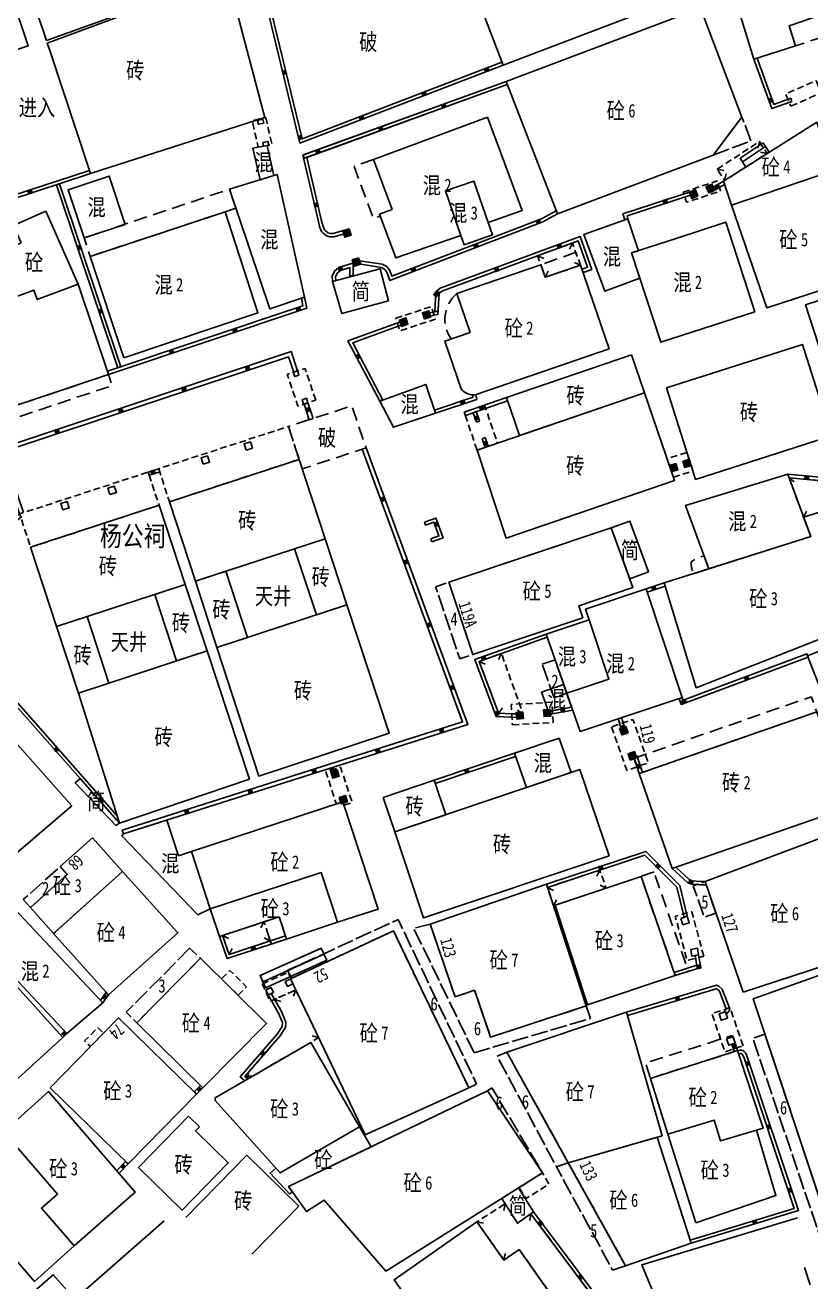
# Model space of a CAD drawing. Extents: x 395778 to 396698, y 996972 to 998012.
# Drawn here: x 396267.1 to 396325.8, y 997488.7 to 997582.7 of the extents above; entities that cross this region are included whole.
import ezdxf
from ezdxf.enums import TextEntityAlignment as Align

# ---------------------------------------------------------------- set-up
doc = ezdxf.new("R2010")
doc.units = 0
doc.header["$LTSCALE"] = 0.5
for name, pattern in [('X32', [1.5, 1, -0.5]), ('X39', [3, 2.5, -0.5]), ('X5', [3, 2, -1])]:
    doc.linetypes.add(name, pattern=pattern)
doc.layers.get('0').update_dxf_attribs({"linetype": 'CONTINUOUS'})
doc.layers.add('ASSIST', color=7, linetype='CONTINUOUS', plot=False)
doc.layers.add('JMD', color=6, linetype='CONTINUOUS')
doc.layers.add('门牌号', color=2, linetype='CONTINUOUS')
doc.styles.add('宋体', font='')
doc.styles.add('正等线体', font='simhei.ttf')
doc.styles.add('细等线体', font='', dxfattribs={"width": 0.8})
doc.styles.get('宋体').set_extended_font_data('SimSun')
doc.styles.get('细等线体').set_extended_font_data('SimSun')
doc.linetypes.add('444', pattern='A,4.5,[145,AAA.SHX,S=1,R=0,X=0,Y=1],4.5,-0.5,[146,AAA.SHX,S=1,R=0,X=0,Y=0],-0.5', length=10)

# ---------------------------------------------------------------- blocks, each defined once
blk = doc.blocks.new('*U0')
at = {"linetype": 'Continuous'}
for points in [[(0, 0), (0.5, 0.5), (-0.5, 0.5)], [(0, 0), (-0.5, 0.5), (-0.5, -0.5)], [(0, 0), (-0.5, -0.5), (0.5, -0.5)], [(0, 0), (0.5, -0.5), (0.5, 0.5)]]:
    blk.add_solid(points, dxfattribs=at)
blk = doc.blocks.new('gc002')
blk.add_lwpolyline([(-0.5, -0.5), (0.5, -0.5), (0.5, 0.5), (-0.5, 0.5), (-0.5, -0.5)])
at = {"linetype": 'Continuous'}
blk.add_blockref('*U0', (0, 0), dxfattribs=at)
blk = doc.blocks.new('gc291')
blk.add_lwpolyline([(-0.5, -0.5), (0.5, -0.5), (0.5, 0.5), (-0.5, 0.5), (-0.5, -0.5)])

msp = doc.modelspace()

# ---------------------------------------------------------------- linework, layer by layer
at = {"layer": 'ASSIST', "linetype": 'Continuous', "flags": 128}
for points in [[(396322.286, 997573.857), (396322.736, 997573.147), (396320.979, 997572.034), (396320.559, 997572.696)], [(396289.261, 997513.653), (396289.673, 997512.734), (396285.094, 997510.679), (396284.682, 997511.598)]]:
    msp.add_lwpolyline(points, close=True, dxfattribs=at)
at = {"layer": 'ASSIST', "linetype": 'Continuous', "elevation": 12.188, "flags": 128}
msp.add_lwpolyline([(396325.792, 997488.48), (396325.372, 997489.758)], dxfattribs=at)
at = {"layer": 'JMD', "linetype": 'Continuous'}
for p, q in [((396302.847, 997579.651), (396302.758, 997579.884)), ((396303.068, 997578.439), (396303.153, 997578.204)), ((396324.428, 997576.945), (396324.344, 997577.18)), ((396322.001, 997573.947), (396321.895, 997573.458)), ((396287.898, 997572.943), (396287.983, 997572.708)), ((396322.468, 997573.569), (396320.729, 997572.428)), ((396322.736, 997573.147), (396320.979, 997572.034)), ((396322.573, 997573.044), (396322.085, 997573.153)), ((396318.858, 997571.887), (396319.347, 997571.781)), ((396319.399, 997571.033), (396319.509, 997571.521)), ((396269.464, 997570.714), (396269.701, 997570.794)), ((396317.074, 997570.002), (396316.996, 997570.24)), ((396318.32, 997570.41), (396318.443, 997570.192)), ((396306.926, 997568.553), (396306.806, 997568.773)), ((396312.18, 997568.178), (396311.943, 997568.1)), ((396291.069, 997567.083), (396290.996, 997567.323)), ((396308.025, 997566.36), (396307.816, 997565.906)), ((396305.431, 997565.403), (396305.886, 997565.194)), ((396291.933, 997564.819), (396291.972, 997565.066)), ((396308.642, 997564.7), (396308.19, 997564.914)), ((396308.824, 997564.168), (396308.743, 997564.405)), ((396291.646, 997563.903), (396291.396, 997563.904)), ((396306.001, 997563.796), (396306.221, 997564.245)), ((396296.955, 997561.063), (396297.004, 997560.818)), ((396297.74, 997561.219), (396297.98, 997561.29)), ((396295.185, 997560.475), (396295.271, 997560.24)), ((396274.046, 997557.029), (396274.283, 997557.108)), ((396273.358, 997556.535), (396273.279, 997556.772)), ((396287.488, 997556.803), (396287.203, 997556.708)), ((396300.818, 997555.04), (396300.573, 997554.993)), ((396288.261, 997554.415), (396287.976, 997554.322)), ((396293.623, 997554.537), (396293.844, 997554.654)), ((396303.103, 997554.801), (396303.184, 997554.565)), ((396288.642, 997553.244), (396288.357, 997553.151)), ((396297.791, 997553.636), (396297.712, 997553.873)), ((396299.946, 997553.714), (396300.027, 997553.478)), ((396300.606, 997553.677), (396300.842, 997553.758)), ((396300.853, 997552.96), (396301.089, 997553.041)), ((396301.278, 997551.728), (396301.515, 997551.809)), ((396292.601, 997551.047), (396292.319, 997550.943)), ((396301.499, 997551.08), (396301.736, 997551.161)), ((396277.11, 997549.49), (396277.187, 997549.252)), ((396276.319, 997549.233), (396276.396, 997548.995)), ((396324.217, 997548.815), (396324.614, 997548.511)), ((396325.303, 997545.864), (396325.523, 997546.313)), ((396296.971, 997545.49), (396297.056, 997545.255)), ((396297.53, 997544.011), (396297.445, 997544.246)), ((396314.88, 997540.946), (396314.959, 997540.709)), ((396313.53, 997540.497), (396313.609, 997540.259)), ((396302.728, 997535.672), (396302.513, 997535.221)), ((396301.062, 997535.081), (396301.515, 997534.87)), ((396302.498, 997531.211), (396302.793, 997531.616)), ((396316.23, 997532.386), (396315.995, 997532.299)), ((396304.329, 997531.158), (396303.92, 997531.445)), ((396303.982, 997530.896), (396303.993, 997531.146)), ((396306.277, 997531.107), (396306.232, 997531.353)), ((396311.453, 997530.796), (396311.691, 997530.873)), ((396311.83, 997529.622), (396312.068, 997529.699)), ((396303.696, 997528.212), (396303.776, 997527.975)), ((396312.616, 997527.963), (396312.854, 997528.039)), ((396290.126, 997527.161), (396289.888, 997527.086)), ((396290.286, 997526.658), (396290.048, 997526.582)), ((396274.478, 997522.183), (396274.387, 997522.469)), ((396310.069, 997519.474), (396309.85, 997519.024)), ((396306.094, 997518.423), (396306.172, 997518.185)), ((396310.55, 997518.133), (396310.1, 997518.351)), ((396306.172, 997518.185), (396306.619, 997517.96)), ((396306.62, 997516.814), (396306.848, 997517.259)), ((396284.977, 997515.606), (396284.752, 997515.16)), ((396281.883, 997514.591), (396282.331, 997514.368)), ((396289.264, 997513.646), (396284.685, 997511.591)), ((396285.443, 997514.185), (396284.997, 997514.411)), ((396282.369, 997513.174), (396282.591, 997513.622)), ((396289.468, 997513.19), (396284.89, 997511.135)), ((396289.673, 997512.734), (396285.094, 997510.679)), ((396315.708, 997511.599), (396315.633, 997511.837)), ((396273.348, 997510.155), (396273.144, 997510.299)), ((396287.349, 997510.518), (396287.177, 997510.049)), ((396285.771, 997509.812), (396286.246, 997509.656)), ((396312.072, 997508.859), (396312.144, 997508.619)), ((396270.245, 997507.257), (396270.069, 997507.435)), ((396289.054, 997506.961), (396288.574, 997507.1)), ((396320.185, 997506.539), (396319.947, 997506.463)), ((396320.363, 997505.981), (396320.125, 997505.905)), ((396283.766, 997503.869), (396283.813, 997504.367)), ((396283.557, 997504.049), (396284.056, 997504.086)), ((396279.926, 997502.736), (396279.753, 997502.916)), ((396274.814, 997497.507), (396274.636, 997497.681)), ((396303.004, 997494.528), (396302.894, 997494.041)), ((396305.13, 997493.928), (396304.93, 997493.779)), ((396300.895, 997493.189), (396301.385, 997493.092)), ((396304.93, 997493.779), (396304.848, 997493.285)), ((396316.913, 997491.584), (396316.84, 997491.823)), ((396302.911, 997490.317), (396302.998, 997490.809))]:
    msp.add_line(p, q, dxfattribs=at)
at = {"layer": 'JMD', "linetype": 'Continuous', "flags": 128}
for points, elevation in [([(396298.539, 997590.921), (396313.001, 997596.36), (396317.28, 997585.17), (396302.847, 997579.651)], 6.021), ([(396258.164, 997586.915), (396260.823, 997578.922), (396267.36, 997581.097), (396263.997, 997591.206), (396259.442, 997589.691), (396260.146, 997587.575)], -985.739), ([(396331.09, 997591.181), (396323.955, 997588.916), (396324.615, 997586.806), (396322.776, 997586.199), (396323.144, 997585.024), (396320.381, 997583.982), (396321.593, 997580.096), (396324.71, 997581.097), (396324.232, 997582.609), (396329.451, 997584.386), (396329.971, 997582.858), (396333.345, 997584.007)], -85.747), ([(396306.926, 997568.553), (396318.553, 997572.941), (396320.696, 997575.781), (396317.612, 997583.92), (396303.068, 997578.439)], -90.599), ([(396326.291, 997575.4), (396319.321, 997570.983), (396319.927, 997569.203), (396327.458, 997571.766)], -981.945), ([(396327.458, 997571.766), (396319.927, 997569.203), (396322.547, 997561.504), (396329.976, 997563.927)], -9976.474), ([(396267.762, 997562.843), (396268.025, 997562.134), (396271.089, 997563.274), (396268.678, 997568.736), (396266.253, 997567.666), (396266.821, 997566.377), (396264.392, 997565.306), (396264.433, 997565.214), (396265.801, 997562.113)], -990.09), ([(396312.18, 997568.178), (396312.96, 997565.787), (396312.451, 997565.621), (396313.069, 997563.721), (396310.439, 997562.75), (396308.876, 997566.986), (396312.18, 997568.178)], 7.259), ([(396321.661, 997561.217), (396319.492, 997567.92), (396315.854, 997566.731), (396312.451, 997565.621), (396314.625, 997558.94)], -986.726), ([(396328.308, 997552.906), (396325.454, 997561.751), (396335.907, 997565.124), (396337.278, 997560.888), (396334.423, 997559.967), (396335.91, 997555.359)], -977.269), ([(396312.453, 997557.992), (396313.423, 997555.149), (396304.081, 997551.961), (396303.103, 997554.801)], -988.875), ([(396287.488, 997556.803), (396287.589, 997556.484), (396287.27, 997556.383), (396287.169, 997556.702)], 6.829), ([(396313.423, 997555.149), (396300.903, 997550.877), (396303.065, 997544.305), (396315.657, 997548.602)], -988.875), ([(396288.153, 997554.75), (396288.261, 997554.415), (396287.926, 997554.307), (396287.818, 997554.642)], 6.858), ([(396305.73, 997532.786), (396307.37, 997533.359), (396307.961, 997531.668), (396306.234, 997531.342)], 8.81), ([(396280.026, 997516.138), (396280.959, 997516.573), (396279.55, 997520.868), (396278.591, 997520.554), (396277.718, 997523.214), (396274.478, 997522.183), (396274.344, 997522.044)], -987.369), ([(396269.242, 997514.749), (396267.519, 997516.677), (396270.277, 997519.142), (396269.744, 997519.739), (396272.147, 997521.886), (396274.403, 997519.362), (396269.382, 997514.874)], 9.409), ([(396274.403, 997519.362), (396269.242, 997514.749), (396273.348, 997510.155), (396278.544, 997514.799)], 9.409), ([(396286.118, 997515.98), (396286.661, 997514.322), (396290.477, 997515.574), (396289.256, 997519.295), (396280.959, 997516.573), (396281.645, 997514.513)], -981.246), ([(396280.402, 997503.194), (396285.173, 997508.018), (396280.24, 997512.891), (396275.472, 997508.064)], 9.898), ([(396285.118, 997510.53), (396285.51, 997510.707), (396285.679, 997510.331), (396285.287, 997510.154)], -990.742), ([(396268.985, 997503.206), (396274.097, 997508.435), (396279.926, 997502.736), (396274.814, 997497.507)], 10.506), ([(396281.322, 997502.26), (396286.175, 997496.838), (396292.126, 997500.288), (396288.47, 997506.595), (396281.337, 997502.461), (396281.322, 997502.26)], 10.291), ([(396315.159, 997499.743), (396318.635, 997500.786), (396319.103, 997499.226), (396321.778, 997500.029), (396322.29, 997500.182), (396320.363, 997505.981), (396313.853, 997503.909)], -83.694), ([(396270.781, 997491.379), (396275.358, 997495.412), (396268.88, 997502.916), (396265.53, 997499.91), (396269.549, 997495.254), (396268.338, 997494.209)], -979.674), ([(396286.82, 997495.831), (396288.149, 997493.945), (396289.47, 997494.811), (396294.084, 997489.484), (396305.8, 997496.836), (396301.686, 997502.979)], -972.725), ([(396279.338, 997501.079), (396280.144, 997500.294), (396279.852, 997499.995), (396282.308, 997497.601), (396278.849, 997494.053), (396275.588, 997497.232), (396279.338, 997501.079)], 10.458), ([(396317.241, 997493.105), (396323.242, 997495.151), (396321.778, 997500.029), (396319.103, 997499.226), (396318.635, 997500.786), (396315.159, 997499.743)], -83.694), ([(396270.781, 997491.379), (396267.817, 997488.729), (396261.376, 997496.181), (396265.53, 997499.91), (396269.549, 997495.254), (396268.338, 997494.209)], -979.674), ([(396286.175, 997496.838), (396292.126, 997500.288), (396292.99, 997498.797), (396286.82, 997495.831), (396287.101, 997495.432), (396286.871, 997495.27), (396285.432, 997496.814), (396285.856, 997497.194)], -976.192), ([(396307.721, 997497.597), (396307.721, 997497.597), (396312.001, 997489.895), (396316.913, 997491.584), (396314.374, 997499.512)], 12.255), ([(396302.755, 997494.925), (396303.912, 997493.082), (396305.13, 997493.928), (396304.01, 997495.713)], -984.849), ([(396304.057, 997491.121), (396308.488, 997484.808), (396302.325, 997480.592), (396297.788, 997487.183), (396296.542, 997486.239), (396294.711, 997488.849), (396300.895, 997493.189), (396302.911, 997490.317)], -81.158)]:
    msp.add_lwpolyline(points, close=True, dxfattribs=dict(at, elevation=elevation))
for points in [[(396268.709, 997581.495), (396266.61, 997587.804), (396276.32, 997591.322), (396278.584, 997585.073)], [(396268.958, 997580.748), (396272.019, 997571.548), (396285.034, 997575.741), (396282.259, 997586.316), (396268.773, 997581.302)], [(396301.68, 997575.779), (396293.162, 997572.617), (396294.552, 997568.871), (396293.615, 997568.523), (396294.831, 997565.247), (396299.686, 997566.928), (396298.536, 997570.25), (396300.659, 997570.985), (396301.728, 997567.898), (396304.278, 997568.781)], [(396284.5, 997575.53), (396284.57, 997575.24), (396284.96, 997575.32), (396284.89, 997575.61)], [(396284.88, 997573.88), (396284.948, 997573.598), (396285.221, 997573.648), (396285.34, 997573.67), (396285.27, 997573.96)], [(396284.14, 997573.45), (396285.221, 997573.648), (396285.724, 997571.416), (396284.686, 997571.096)], [(396274.595, 997567.755), (396273.4, 997571.363), (396270.336, 997570.347), (396271.531, 997566.74)], [(396282.397, 997570.39), (396285.405, 997561.437), (396288.007, 997562.315), (396285.961, 997571.489)], [(396301.728, 997567.898), (396300.659, 997570.985), (396298.536, 997570.25), (396299.686, 997566.928), (396299.927, 997566.232), (396302.05, 997566.967)], [(396274.505, 997557.765), (396284.526, 997561.142), (396282.079, 997568.697), (396271.99, 997565.354)], [(396290.089, 997563.489), (396290.79, 997561.101), (396294.287, 997562.03), (396293.648, 997564.435)], [(396268.025, 997562.134), (396267.762, 997562.843), (396265.801, 997562.113), (396266.065, 997561.405), (396259.313, 997558.894), (396261.65, 997552.61), (396273.358, 997556.535), (396271.089, 997563.274)], [(396315.051, 997555.532), (396317.239, 997548.685), (396327.402, 997551.933), (396325.214, 997558.78)], [(396297.791, 997553.636), (396297.075, 997555.785), (396293.623, 997554.537), (396294.649, 997552.589)], [(396279.847, 997541.082), (396289.545, 997544.254), (396287.604, 997550.185), (396277.907, 997547.012)], [(396325.837, 997544.413), (396324.122, 997549.075), (396316.487, 997546.737), (396318.225, 997542.004)], [(396279.088, 997540.833), (396269.469, 997537.687), (396267.529, 997543.617), (396277.147, 997546.764)], [(396323.086, 997543.543), (396314.88, 997540.946), (396317.281, 997533.108), (396330.486, 997538.317), (396327.379, 997546.524), (396325.303, 997545.864), (396325.837, 997544.413)], [(396298.786, 997540.995), (396300.59, 997535.598), (396308.801, 997538.342), (396308.5, 997539.244), (396312.554, 997540.599), (396310.927, 997545.062)], [(396310.927, 997545.062), (396312.311, 997541.265), (396313.71, 997541.775), (396312.326, 997545.572)], [(396288.893, 997538.564), (396291.172, 997539.316), (396289.545, 997544.254), (396287.263, 997543.508)], [(396279.847, 997541.082), (396281.464, 997536.115), (396283.743, 997536.867), (396282.128, 997541.828)], [(396280.723, 997535.871), (396279.088, 997540.833), (396276.807, 997540.087), (396278.444, 997535.12)], [(396310.753, 997533.744), (396309.274, 997538.189), (396309.007, 997538.991), (396313.53, 997540.497), (396316.23, 997532.386), (396308.597, 997529.846), (396307.602, 997532.695)], [(396281.464, 997536.115), (396284.591, 997526.511), (396294.334, 997529.723), (396291.172, 997539.316)], [(396269.469, 997537.687), (396271.101, 997532.699), (396273.38, 997533.451), (396271.75, 997538.433)], [(396309.274, 997538.189), (396310.753, 997533.744), (396307.602, 997532.695), (396306.057, 997537.119)], [(396332.863, 997538.397), (396325.609, 997535.493), (396328.891, 997527.074), (396336.146, 997529.978)], [(396271.101, 997532.699), (396274.169, 997522.984), (396283.885, 997526.279), (396280.723, 997535.871)], [(396258.965, 997527.07), (396264.181, 997531.505), (396270.612, 997524.285), (396265.275, 997519.72)], [(396313.019, 997526.698), (396315.485, 997519.6), (396328.755, 997524.211), (396326.289, 997531.309)], [(396307.043, 997529.336), (396303.696, 997528.212), (396304.599, 997525.657), (396307.943, 997526.787)], [(396294.757, 997522.332), (396296.891, 997515.902), (396310.767, 997520.551), (396308.592, 997527.006)], [(396274.169, 997522.984), (396273.896, 997522.823), (396270.86, 997525.991), (396271.227, 997526.316)], [(396293.886, 997524.909), (396294.757, 997522.332), (396298.573, 997523.621), (396297.702, 997526.199)], [(396279.55, 997520.868), (396280.959, 997516.573), (396289.256, 997519.295), (396290.477, 997515.574), (396293.503, 997516.566), (396290.873, 997524.583)], [(396320.79, 997510.36), (396330.635, 997513.576), (396327.688, 997522.296), (396317.938, 997518.614)], [(396300.712, 997510.504), (396299.261, 997510.008), (396297.4, 997515.445), (396306.094, 997518.423), (396309.068, 997509.33), (396301.914, 997506.99)], [(396306.729, 997516.849), (396313.158, 997519.01), (396315.708, 997511.599), (396309.165, 997509.401)], [(396272.923, 997509.551), (396266.255, 997516.651), (396263.687, 997514.239), (396270.245, 997507.257)], [(396292.541, 997499.69), (396300.293, 997503.202), (396294.647, 997514.941), (396286.954, 997511.342)], [(396263.732, 997513.811), (396260.495, 997510.87), (396260.239, 997511.152), (396257.498, 997508.653), (396264.039, 997501.594), (396269.952, 997506.968)], [(396330.793, 997513.133), (396330.793, 997513.133), (396331.18, 997513.259), (396336.731, 997496.171), (396327.156, 997492.931), (396321.539, 997509.847), (396330.793, 997513.133)], [(396286.566, 997511.156), (396286.954, 997511.342), (396287.132, 997510.97), (396286.744, 997510.784)], [(396307.721, 997497.597), (396314.736, 997499.616), (396312.072, 997508.859), (396303.128, 997505.865)]]:
    msp.add_lwpolyline(points, close=True, dxfattribs=at)
at = {"layer": 'JMD', "color": 7, "linetype": 'Continuous', "flags": 128}
for points in [[(396297.19, 997590.389), (396284.806, 997585.619), (396287.65, 997573.816)], [(396259.085, 997581.005), (396265.954, 997569.568), (396272.019, 997571.548)], [(396321.593, 997580.096), (396322.934, 997576.41), (396324.428, 997576.945)], [(396303.068, 997578.439), (396287.884, 997572.924), (396289.017, 997568.07), (396289.128, 997567.587), (396289.282, 997567.219), (396289.392, 997567.088), (396289.645, 997566.907), (396289.899, 997566.824), (396290.19, 997566.818), (396290.643, 997566.955), (396291.069, 997567.083)], [(396303.068, 997578.439), (396287.898, 997572.943)], [(396269.464, 997570.714), (396274.046, 997557.029)], [(396291.933, 997564.819), (396293.745, 997564.536), (396293.992, 997564.415), (396294.164, 997564.188), (396294.376, 997563.557), (396305.812, 997567.946), (396306.926, 997568.553)], [(396308.824, 997564.168), (396309.476, 997564.391), (396308.612, 997566.845), (396298.142, 997562.976), (396297.812, 997562.702), (396297.74, 997561.219), (396296.955, 997561.063)], [(396291.646, 997563.903), (396291.651, 997564.857), (396291.379, 997564.78), (396290.561, 997564.538), (396290.236, 997564.257), (396290.078, 997563.891), (396290.089, 997563.489)], [(396273.358, 997556.535), (396288.176, 997561.494), (396288.007, 997562.315)], [(396295.185, 997560.475), (396291.254, 997559.036), (396293.623, 997554.537)], [(396297.791, 997553.636), (396300.89, 997554.669), (396300.818, 997555.04)], [(396274.478, 997522.183), (396300.215, 997530.371), (396292.601, 997551.047)], [(396277.11, 997549.49), (396276.319, 997549.233)], [(396327.113, 997547.837), (396326.533, 997548.854), (396324.122, 997549.075)], [(396266.715, 997546.106), (396259.253, 997539.879), (396271.227, 997526.316), (396274.169, 997522.984)], [(396314.88, 997540.946), (396313.53, 997540.497)], [(396325.609, 997535.493), (396325.551, 997535.637), (396316.305, 997532.185), (396316.23, 997532.386)], [(396311.453, 997530.796), (396311.83, 997529.622)], [(396303.696, 997528.212), (396297.702, 997526.199)], [(396312.616, 997527.963), (396313.019, 997526.698)], [(396315.485, 997519.6), (396316.618, 997518.548), (396316.96, 997518.421), (396317.562, 997518.38), (396318.019, 997518.378)], [(396315.708, 997511.599), (396317.616, 997512.199), (396317.451, 997513.139)], [(396319.529, 997508.684), (396319.747, 997508.96), (396319.789, 997509.111), (396319.221, 997510.585), (396318.98, 997510.791), (396318.79, 997510.879), (396312.072, 997508.859)], [(396269.952, 997506.968), (396270.245, 997507.257)], [(396320.363, 997505.981), (396320.185, 997506.539)], [(396316.913, 997491.584), (396324.916, 997494.021), (396321.07, 997505.592), (396320.96, 997505.817), (396320.861, 997505.925), (396320.776, 997505.999), (396320.672, 997506.023), (396320.566, 997506.027), (396320.363, 997505.981)], [(396311.716, 997485.113), (396305.13, 997493.928)]]:
    msp.add_lwpolyline(points, dxfattribs=at)
at = {"layer": 'JMD', "linetype": 'Continuous', "flags": 128}
for points in [[(396297.28, 997590.156), (396285.1, 997585.464), (396287.826, 997574.151)], [(396259.327, 997581.088), (396266.066, 997569.868), (396271.942, 997571.786)], [(396321.831, 997580.172), (396323.084, 997576.729), (396324.344, 997577.18)], [(396303.157, 997578.205), (396287.983, 997572.708)], [(396303.153, 997578.204), (396288.178, 997572.765), (396289.261, 997568.126), (396289.367, 997567.664), (396289.498, 997567.35), (396289.563, 997567.273), (396289.759, 997567.133), (396289.941, 997567.073), (396290.156, 997567.069), (396290.571, 997567.194), (396290.996, 997567.323)], [(396269.701, 997570.794), (396274.283, 997557.108)], [(396291.972, 997565.066), (396293.821, 997564.778), (396294.155, 997564.613), (396294.388, 997564.307), (396294.53, 997563.884), (396305.707, 997568.173), (396306.806, 997568.773)], [(396308.743, 997564.405), (396309.156, 997564.546), (396308.461, 997566.522), (396298.268, 997562.756), (396298.057, 997562.58), (396297.98, 997561.012), (396297.004, 997560.818)], [(396291.396, 997563.836), (396291.399, 997564.525), (396290.684, 997564.313), (396290.442, 997564.105), (396290.329, 997563.843), (396290.337, 997563.555)], [(396273.279, 997556.772), (396287.886, 997561.661), (396287.768, 997562.234)], [(396295.271, 997560.24), (396291.608, 997558.9), (396293.861, 997554.623)], [(396297.712, 997553.873), (396300.603, 997554.837), (396300.573, 997554.993)], [(396274.387, 997522.469), (396299.825, 997530.562), (396292.319, 997550.943)], [(396277.187, 997549.252), (396276.396, 997548.995)], [(396326.896, 997547.713), (396326.381, 997548.617), (396324.217, 997548.815)], [(396266.875, 997545.914), (396259.611, 997539.852), (396273.983, 997523.572)], [(396314.959, 997540.709), (396313.609, 997540.259)], [(396325.643, 997535.405), (396316.158, 997531.863), (396315.995, 997532.299)], [(396311.69, 997530.875), (396312.068, 997529.699)], [(396303.78, 997527.976), (396297.782, 997525.962)], [(396312.854, 997528.039), (396313.255, 997526.78)], [(396315.752, 997519.693), (396316.752, 997518.765), (396317.013, 997518.668), (396317.571, 997518.63), (396317.974, 997518.628)], [(396315.626, 997511.835), (396317.332, 997512.371), (396317.205, 997513.096)], [(396319.332, 997508.838), (396319.52, 997509.075), (396319.526, 997509.098), (396319.011, 997510.436), (396318.844, 997510.578), (396318.772, 997510.612), (396312.142, 997508.619)], [(396269.784, 997507.153), (396270.074, 997507.439)], [(396320.125, 997505.905), (396319.947, 997506.463)], [(396316.837, 997491.822), (396324.598, 997494.185), (396320.838, 997505.497), (396320.751, 997505.675), (396320.686, 997505.746), (396320.66, 997505.769), (396320.639, 997505.774), (396320.589, 997505.776), (396320.442, 997505.742)], [(396311.516, 997484.964), (396304.93, 997493.779)]]:
    msp.add_lwpolyline(points, dxfattribs=at)
at = {"layer": 'JMD', "linetype": 'X5', "flags": 128}
for points, elevation in [([(396324.232, 997582.609), (396329.451, 997584.386), (396329.971, 997582.858), (396324.71, 997581.097)], -85.747), ([(396286.118, 997515.98), (396286.661, 997514.322), (396285.521, 997513.948), (396284.977, 997515.606)], -981.246), ([(396313.853, 997503.909), (396320.363, 997505.981), (396319.999, 997507.124), (396313.489, 997505.052)], -83.694)]:
    msp.add_lwpolyline(points, close=True, dxfattribs=dict(at, elevation=elevation))
at = {"layer": 'JMD', "color": 7, "linetype": 'Continuous', "flags": 128}
for points, elevation in [([(396287.65, 997573.816), (396302.847, 997579.651)], 6.047), ([(396319.324, 997570.975), (396318.32, 997570.41)], 7.296), ([(396312.18, 997568.178), (396312.113, 997568.384), (396317.074, 997570.002)], 7.259), ([(396287.488, 997556.803), (396287.008, 997558.243), (396265.086, 997550.944), (396266.715, 997546.106)], 6.829), ([(396288.642, 997553.244), (396288.261, 997554.415)], 6.854), ([(396303.103, 997554.801), (396299.946, 997553.714)], 7.51), ([(396300.606, 997553.677), (396300.853, 997552.96)], 7.559), ([(396301.278, 997551.728), (396301.499, 997551.08)], 7.56), ([(396297.53, 997544.011), (396298.366, 997544.313), (396297.829, 997545.8), (396296.971, 997545.49)], 7.59), ([(396306.057, 997537.119), (396300.739, 997535.232), (396302.322, 997530.969), (396303.982, 997530.896)], 8.758), ([(396306.277, 997531.107), (396308.044, 997531.429)], 8.81), ([(396290.286, 997526.658), (396290.126, 997527.161)], 8.841), ([(396316.607, 997516.024), (396316.052, 997518.338), (396313.506, 997520.874), (396306.094, 997518.423)], 9.783), ([(396281.645, 997514.513), (396282.212, 997512.86), (396286.661, 997514.322)], -981.246), ([(396272.923, 997509.551), (396273.348, 997510.155)], 9.409), ([(396285.287, 997510.154), (396286.064, 997508.794), (396286.364, 997508.078), (396286.346, 997507.785), (396285.951, 997507.21), (396283.205, 997504.023), (396283.537, 997503.736)], -990.742), ([(396279.926, 997502.736), (396280.402, 997503.194)], 10.506), ([(396274.143, 997496.82), (396274.814, 997497.507)], 10.506)]:
    msp.add_lwpolyline(points, dxfattribs=dict(at, elevation=elevation))
at = {"layer": 'JMD', "linetype": 'Continuous', "flags": 128}
for points, elevation in [([(396287.826, 997574.151), (396302.758, 997579.885)], 6.047), ([(396311.943, 997568.1), (396311.798, 997568.544), (396316.996, 997570.24)], 7.259), ([(396319.406, 997570.734), (396318.443, 997570.192)], 7.296), ([(396287.203, 997556.708), (396286.819, 997557.864), (396265.466, 997550.754), (396266.999, 997546.202)], 6.829), ([(396288.357, 997553.151), (396287.976, 997554.322)], 6.854), ([(396303.184, 997554.565), (396300.027, 997553.478)], 7.51), ([(396300.842, 997553.758), (396301.089, 997553.041)], 7.559), ([(396301.515, 997551.809), (396301.736, 997551.161)], 7.56), ([(396297.445, 997544.246), (396298.046, 997544.463), (396297.679, 997545.48), (396297.056, 997545.255)], 7.59), ([(396306.139, 997536.883), (396301.062, 997535.081), (396302.498, 997531.211), (396303.993, 997531.146)], 8.758), ([(396306.232, 997531.353), (396307.961, 997531.668)], 8.81), ([(396290.048, 997526.582), (396289.888, 997527.086)], 8.841), ([(396316.369, 997515.948), (396315.825, 997518.211), (396313.438, 997520.588), (396306.172, 997518.185)], 9.783), ([(396281.883, 997514.591), (396282.369, 997513.174), (396286.583, 997514.56)], -981.246), ([(396272.748, 997509.737), (396273.177, 997510.346)], 9.409), ([(396285.516, 997510.258), (396286.288, 997508.905), (396286.617, 997508.121), (396286.592, 997507.7), (396286.149, 997507.057), (396283.557, 997504.049), (396283.766, 997503.869)], -990.742), ([(396279.748, 997502.911), (396280.224, 997503.37)], 10.506), ([(396273.979, 997497.01), (396274.636, 997497.681)], 10.506), ([(396284.076, 997490.777), (396287.58, 997494.343), (396283.691, 997498.164), (396282.623, 997497.075), (396279.124, 997493.503)], 11.066), ([(396273.76, 997480.457), (396267.445, 997487.664), (396269.227, 997489.225), (396270.836, 997487.389), (396277.521, 997493.246)], -984.239)]:
    msp.add_lwpolyline(points, dxfattribs=dict(at, elevation=elevation))
at = {"layer": 'JMD', "linetype": 'X32', "flags": 128}
for points in [[(396324.363, 997576.595), (396326.637, 997577.602), (396326.239, 997578.5), (396323.965, 997577.493)], [(396285.104, 997575.757), (396285.573, 997573.714), (396285.221, 997573.648), (396284.548, 997573.524), (396284.102, 997575.493), (396285.034, 997575.741)], [(396305.677, 997564.742), (396306.001, 997563.796), (396308.642, 997564.7), (396308.025, 997566.36), (396305.431, 997565.403)], [(396277.11, 997549.49), (396277.907, 997547.012), (396287.604, 997550.185), (396286.803, 997552.646)], [(396315.57, 997548.855), (396317.035, 997549.324), (396316.594, 997550.705), (396315.101, 997550.228)], [(396267.529, 997543.617), (396277.134, 997546.759), (396276.319, 997549.233), (396266.715, 997546.106)], [(396324.217, 997548.815), (396325.303, 997545.864), (396327.379, 997546.524), (396326.73, 997548.004), (396326.381, 997548.617)], [(396303.542, 997530.342), (396306.582, 997530.516), (396306.496, 997532.026), (396303.455, 997531.852)], [(396310.944, 997530.176), (396312.1, 997526.933), (396313.704, 997527.505), (396312.549, 997530.748)], [(396290.956, 997524.33), (396291.566, 997524.53), (396290.7, 997527.169), (396289.604, 997526.81), (396290.387, 997524.423), (396290.873, 997524.583)], [(396306.729, 997516.849), (396310.55, 997518.133), (396310.069, 997519.474), (396306.172, 997518.185), (396306.62, 997516.814)], [(396317.841, 997513.043), (396316.96, 997516.365), (396315.72, 997516.036), (396316.601, 997512.714)], [(396320.778, 997506.347), (396319.804, 997509.199), (396318.458, 997508.739), (396319.432, 997505.887)], [(396304.93, 997493.779), (396303.912, 997493.082), (396303.004, 997494.528), (396300.895, 997493.189), (396302.911, 997490.317), (396304.057, 997491.121), (396308.488, 997484.808), (396309.515, 997483.322), (396306.188, 997481.05), (396306.216, 997480.979), (396307.43, 997478.144), (396312.998, 997480.183), (396312.063, 997482.707), (396311.516, 997484.964)]]:
    msp.add_lwpolyline(points, close=True, dxfattribs=at)
at = {"layer": 'JMD', "linetype": 'X39', "flags": 128}
for points, elevation in [([(396318.553, 997572.941), (396321.37, 997574.001), (396320.696, 997575.781)], -90.599), ([(396267.519, 997516.677), (396266.986, 997517.273), (396269.744, 997519.739), (396270.277, 997519.142)], 9.409), ([(396279.413, 997513.639), (396274.68, 997508.846), (396275.472, 997508.064), (396280.24, 997512.891)], 9.898), ([(396307.721, 997497.597), (396303.128, 997505.865), (396302.414, 997505.557), (396306.841, 997497.288)], 12.255), ([(396301.686, 997502.979), (396302.013, 997503.209), (396305.8, 997496.836)], -972.725), ([(396312.001, 997489.895), (396311.036, 997489.563), (396306.841, 997497.288), (396307.721, 997497.597), (396312.001, 997489.895)], 12.255)]:
    msp.add_lwpolyline(points, close=True, dxfattribs=dict(at, elevation=elevation))
at = {"layer": 'JMD', "linetype": 'X32', "flags": 128}
for points, elevation in [([(396318.858, 997571.887), (396322.001, 997573.947), (396322.573, 997573.044), (396319.399, 997571.033)], -988.609), ([(396316.304, 997570.16), (396318.851, 997571.01), (396319.103, 997570.254), (396316.556, 997569.404)], -989.382), ([(396294.82, 997560.732), (396297.477, 997561.608), (396297.786, 997560.671), (396295.129, 997559.795)], -988.942), ([(396288.847, 997554.608), (396288.05, 997556.988), (396286.717, 997556.542), (396287.514, 997554.162)], -989.451), ([(396300.903, 997550.877), (396299.946, 997553.714), (396301.462, 997554.236), (396302.43, 997551.398)], 7.546), ([(396302.498, 997531.211), (396303.828, 997531.153), (396304.329, 997531.158), (396302.728, 997535.672), (396301.062, 997535.081)], 8.758), ([(396281.883, 997514.591), (396284.977, 997515.606), (396285.443, 997514.185), (396282.369, 997513.174)], -981.246), ([(396283.038, 997510.128), (396283.663, 997510.76), (396282.428, 997511.98), (396281.803, 997511.347)], -986.775), ([(396284.844, 997510.959), (396286.816, 997511.842), (396287.03, 997511.377), (396286.954, 997511.342), (396287.349, 997510.518), (396285.427, 997509.657)], -987.557), ([(396283.557, 997504.049), (396283.766, 997503.869), (396288.47, 997506.595), (396289.054, 997506.961), (396287.349, 997510.518), (396285.771, 997509.812), (396286.288, 997508.905), (396286.617, 997508.121), (396286.592, 997507.7), (396286.149, 997507.057)], -990.742), ([(396272, 997506.29), (396272.978, 997507.291), (396272.549, 997507.71), (396271.571, 997506.709)], 10.506), ([(396304.045, 997495.735), (396304.555, 997494.922), (396306.27, 997496.002), (396305.8, 997496.836)], 11.22)]:
    msp.add_lwpolyline(points, close=True, dxfattribs=dict(at, elevation=elevation))
at = {"layer": 'JMD', "linetype": 'Continuous'}
for points in [[(396322.286, 997573.857), (396322.736, 997573.147)], [(396320.979, 997572.034), (396320.559, 997572.696)], [(396289.261, 997513.653), (396289.673, 997512.734)], [(396285.094, 997510.679), (396284.682, 997511.598)]]:
    msp.add_lwpolyline(points, dxfattribs=at)
at = {"layer": 'JMD', "linetype": 'X5', "flags": 128}
msp.add_lwpolyline([(396293.162, 997572.617), (396291.707, 997572.077), (396293.165, 997568.19), (396293.67, 997568.37)], dxfattribs=at)
for points in [[(396271.99, 997565.354), (396282.079, 997568.697), (396282.877, 997568.961), (396282.397, 997570.39), (396271.531, 997566.74)], [(396308.311, 997565.666), (396305.677, 997564.742), (396306.001, 997563.796), (396308.642, 997564.7)], [(396261.65, 997552.61), (396273.358, 997556.535), (396273.635, 997555.708), (396261.927, 997551.783)], [(396286.803, 997552.646), (396287.836, 997549.476), (396292.601, 997551.047), (396291.538, 997554.187)], [(396317.064, 997541.637), (396318.225, 997542.004), (396317.867, 997542.978), (396317.304, 997542.771), (396317.005, 997542.606), (396316.916, 997542.482), (396316.9, 997542.326), (396316.918, 997542.098)], [(396312.625, 997527.832), (396325.895, 997532.442), (396326.289, 997531.309), (396313.019, 997526.698)], [(396314.128, 997519.343), (396313.158, 997519.01), (396315.708, 997511.599), (396316.693, 997511.886)]]:
    msp.add_lwpolyline(points, close=True, dxfattribs=at)
at = {"layer": 'JMD', "linetype": 'Continuous', "flags": 128}
msp.add_lwpolyline([(396300.845, 997555.046, -0.292352), (396299.709, 997555.465), (396298.489, 997559.029), (396300.38, 997559.676), (396299.383, 997562.588), (396305.677, 997564.742), (396306.001, 997563.796), (396308.642, 997564.7), (396310.782, 997558.447)], format="xyb", close=True, dxfattribs=at)
at = {"layer": 'JMD', "linetype": 'X5', "flags": 128}
msp.add_lwpolyline([(396299.383, 997562.588, 0.386891), (396298.969, 997559.191)], format="xyb", dxfattribs=at)
at = {"layer": 'JMD', "linetype": 'X39', "flags": 128}
for points in [[(396298.786, 997540.995), (396300.59, 997535.598), (396299.603, 997535.268), (396297.8, 997540.665)], [(396305.778, 997534.865), (396306.728, 997535.197), (396307.602, 997532.695), (396306.653, 997532.363)], [(396318.752, 997516.257), (396317.938, 997518.614), (396317.065, 997518.313), (396317.879, 997515.956)], [(396300.293, 997503.202), (396300.871, 997503.464), (396295.007, 997515.781), (396286.767, 997511.996), (396286.954, 997511.342), (396294.647, 997514.941)], [(396300.694, 997505.82), (396296.167, 997515.132), (396297.4, 997515.445), (396299.261, 997510.008), (396300.712, 997510.504), (396301.914, 997506.99), (396309.068, 997509.33), (396309.379, 997508.38)], [(396322.416, 997507.208), (396327.156, 997492.931), (396336.731, 997496.171), (396337.17, 997494.875), (396326.774, 997491.358), (396321.514, 997506.903)]]:
    msp.add_lwpolyline(points, close=True, dxfattribs=at)
at = {"layer": 'JMD', "linetype": '444', "elevation": 11.297, "flags": 128}
msp.add_lwpolyline([(396314.653, 997484.059), (396315.569, 997484.309), (396313.206, 997489.976), (396324.861, 997493.473)], dxfattribs=at)

# ---------------------------------------------------------------- block references
at = {"layer": 'JMD', "linetype": 'Continuous', "xscale": 0.25, "yscale": 0.25}
for p, rotation in [((396301.608, 997579.309), 21.00430648567539), ((396286.504, 997579.106), 283.5474967755867), ((396296.941, 997577.517), 21.00430648567539), ((396298.41, 997576.618), 199.9151479476843), ((396322.841, 997577.032), 289.9918425372749), ((396292.273, 997575.725), 21.00430648567539), ((396293.709, 997574.915), 199.9151479476843), ((396287.675, 997574.246), 283.5474967755867), ((396289.008, 997573.212), 199.9151479476843), ((396289.012, 997573.201), 199.9615922734847), ((396267.492, 997570.202), 18.07957860016008), ((396318.783, 997570.527), 209.3886274625424), ((396288.88, 997569.208), 283.1393839742087), ((396314.968, 997569.447), 18.06342209846565), ((396305.479, 997567.952), 20.99620479623398), ((396300.811, 997566.161), 20.99620479623398), ((396307.053, 997566.133), 200.37015912812), ((396271.17, 997566.013), 288.5100892921409), ((396290.69, 997564.446), 196.5057802829787), ((396296.143, 997564.369), 20.99620479623398), ((396302.366, 997564.392), 200.37015912812), ((396297.844, 997562.528), 235.2043059682964), ((396297.931, 997562.578), 267.2045274464412), ((396287.543, 997561.414), 18.50336096895537), ((396272.758, 997561.271), 288.5100892921409), ((396282.801, 997559.827), 18.50336096895537), ((396278.06, 997558.24), 18.50336096895537), ((396292.006, 997557.876), 297.7713590223126), ((396283.744, 997557.025), 198.4161438767858), ((396279, 997555.445), 198.4161438767858), ((396288.295, 997553.908), 108.0323927330607), ((396299.826, 997554.446), 18.43219461564238), ((396301.249, 997554.031), 199.0026204361347), ((396274.257, 997553.866), 198.4161438767858), ((396300.872, 997553.287), 289.0026204366077), ((396269.513, 997552.286), 198.4161438767858), ((396301.529, 997551.38), 288.8414888998317), ((396276.674, 997549.217), 198.0323927345285), ((396325.541, 997548.82), 174.76626542443), ((396293.88, 997547.212), 110.2163833822648), ((396297.861, 997545.343), 109.8619506854908), ((396295.608, 997542.52), 110.2163833822648), ((396314.11, 997540.558), 198.4082526360328), ((396297.336, 997537.828), 110.2163833822648), ((396301.386, 997535.329), 199.5319077613667), ((396321.056, 997533.826), 200.4757301320494), ((396299.064, 997533.136), 110.2163833822648), ((396307.315, 997531.423), 10.32337884504692), ((396316.372, 997532.077), 200.4757301320494), ((396302.373, 997531.19), 290.364040859674), ((396298.264, 997529.881), 17.64730710996942), ((396311.798, 997530.13), 287.8187846636084), ((396269.46, 997528.506), 311.438303917357), ((396293.499, 997528.366), 17.64730710996942), ((396288.734, 997526.85), 17.64730710996942), ((396290.071, 997526.922), 107.6473071086655), ((396300.139, 997526.885), 198.5624629116048), ((396312.977, 997527.242), 287.6678244102069), ((396272.769, 997524.758), 311.438303917357), ((396283.97, 997525.334), 17.64730710996942), ((396279.205, 997523.818), 17.64730710996942), ((396310.148, 997519.632), 198.2969542809061), ((396314.425, 997519.781), 135.1180480837955), ((396316.884, 997518.583), 339.5587939525547), ((396284.178, 997513.638), 18.19473512444595), ((396317.48, 997512.249), 99.92450637416158), ((396273.076, 997509.985), 54.84551007909594), ((396315.882, 997509.874), 196.7340815903899), ((396270.04, 997507.23), 44.60622077239697), ((396320.137, 997506.277), 107.6533659679176), ((396284.877, 997505.772), 229.2433428909706), ((396321.128, 997505.022), 108.3868546020737), ((396280.125, 997503.101), 43.91337741996094), ((396322.705, 997500.277), 108.3868546020737), ((396274.456, 997497.319), 45.65050882218302), ((396324.282, 997495.533), 108.3868546020737), ((396305.631, 997493.05), 126.762950036314), ((396321.66, 997493.16), 16.93547969579275), ((396308.623, 997489.044), 126.762950036314)]:
    msp.add_blockref('gc002', p, dxfattribs=dict(at, rotation=rotation))
at = {"layer": 'JMD', "linetype": 'Continuous', "zscale": 0.5}
for name, p, xscale, yscale, rotation in [('gc002', (396317.089, 997570.018), 0.5, 0.5, 111.1901065363823), ('gc002', (396318.335, 997570.437, 7.402), 0.5, 0.5, 115.8754045511659), ('gc002', (396291.176, 997567.104, 7.308), 0.5, 0.5, 197.1515541815506), ('gc002', (396291.886, 997564.942, 7.333), 0.5, 0.5, 199.391979223773), ('gc002', (396295.415, 997560.45), 0.5, 0.5, 19.18498788888204), ('gc002', (396297.129, 997560.986), 0.5, 0.5, 18.75942680416174), ('gc291', (396283.801, 997551.177, -988.642), 0.4999999999999999, 0.5, 18.0323927281499), ('gc291', (396280.588, 997550.131, -988.642), 0.4999999999999997, 0.5, 18.03239272814991), ('gc002', (396315.59, 997549.571, 8.044), 0.5, 0.5, 198.8526176644409), ('gc002', (396316.594, 997549.883, 8.044), 0.5, 0.5, 198.8526176644409), ('gc291', (396273.626, 997547.865, -988.642), 0.5000000000000006, 0.5, 18.03239272814988), ('gc291', (396270.106, 997546.719, -988.642), 0.5000000000000006, 0.5, 18.03239272814988), ('gc002', (396306.136, 997531.223, 8.81), 0.5, 0.5, 185.4640924883876), ('gc002', (396304.091, 997531.028, 8.758), 0.5, 0.5, 5.46409248838769), ('gc002', (396311.867, 997529.899, 9.089), 0.5, 0.5, 288.7237893865666), ('gc002', (396312.504, 997528.019, 9.15), 0.5, 0.5, 108.7237893865667), ('gc002', (396290.286, 997526.658, 8.841), 0.5, 0.5, 288.1115996602371), ('gc002', (396290.912, 997524.746, 9.017), 0.5, 0.5, 108.111599660237), ('gc291', (396316.445, 997515.71, 9.783), 0.4999999999999997, 0.5, 287.6533659672687), ('gc291', (396317.162, 997513.342), 0.5000000000028791, 0.4999999999994278, 279.9245063756822), ('gc291', (396319.304, 997508.567), 0.5, 0.5, 287.6533659672687), ('gc291', (396319.871, 997506.701), 0.4999999999999999, 0.5, 287.6533659672687)]:
    msp.add_blockref(name, p, dxfattribs=dict(at, xscale=xscale, yscale=yscale, rotation=rotation))

# ---------------------------------------------------------------- texts
at = {"layer": 'JMD', "linetype": 'X5', "style": '细等线体', "width": 0.8}
for p in [(396292.774, 997581.424), (396289.687, 997551.834)]:
    msp.add_text('破', height=1.25, dxfattribs=at).set_placement(p, align=Align.MIDDLE)
at = {"layer": 'JMD', "linetype": 'Continuous', "width": 0.8}
for s, height, style, p in [('砖', 1.25, '细等线体', (396275.359, 997579.281)), ('无法进入', 1.25, '细等线体', (396266.64, 997576.51)), ('混', 1.25, '细等线体', (396284.937, 997572.403)), ('混', 1.25, '细等线体', (396272.466, 997569.051)), ('混', 1.25, '细等线体', (396285.376, 997566.637)), ('砼', 1.25, '细等线体', (396267.79, 997564.977, -990.09)), ('混', 1.25, '细等线体', (396310.979, 997565.361, 7.259)), ('简', 1.25, '细等线体', (396292.203, 997562.767)), ('混', 1.25, '细等线体', (396295.86, 997554.314)), ('砖', 1.25, '细等线体', (396308.265, 997554.976, -988.875)), ('砖', 1.25, '细等线体', (396321.227, 997553.732)), ('砖', 1.25, '细等线体', (396308.244, 997549.727, -988.875)), ('砖', 1.25, '细等线体', (396283.726, 997545.633)), ('杨公祠', 1.5, '宋体', (396275.163, 997544.473)), ('简', 1.25, '细等线体', (396312.319, 997543.419)), ('砖', 1.25, '细等线体', (396273.308, 997542.225)), ('砖', 1.25, '细等线体', (396289.218, 997541.41)), ('天井', 1.25, '细等线体', (396285.654, 997539.982)), ('砖', 1.25, '细等线体', (396281.796, 997538.973)), ('砖', 1.25, '细等线体', (396278.765, 997537.978)), ('4', 1, '正等线体', (396299.181, 997538.245)), ('天井', 1.25, '细等线体', (396274.88, 997536.55)), ('砖', 1.25, '细等线体', (396271.425, 997535.567)), ('砖', 1.25, '细等线体', (396287.891, 997532.914)), ('2', 1, '正等线体', (396306.722, 997533.594)), ('混', 1.25, '细等线体', (396306.846, 997532.295, 8.81)), ('砖', 1.25, '细等线体', (396277.466, 997529.446)), ('混', 1.25, '细等线体', (396305.814, 997527.498)), ('简', 1.25, '细等线体', (396272.426, 997524.651)), ('砖', 1.25, '细等线体', (396296.229, 997524.265)), ('砖', 1.25, '细等线体', (396302.768, 997521.437)), ('混', 1.25, '细等线体', (396277.969, 997519.985, -987.369)), ('2', 1, '正等线体', (396268.656, 997518.101)), ('5', 1, '正等线体', (396317.926, 997517.096)), ('3', 1, '正等线体', (396277.353, 997510.813)), ('6', 1, '正等线体', (396297.685, 997509.483)), ('6', 1, '正等线体', (396300.935, 997507.627)), ('6', 1, '正等线体', (396302.554, 997502.046)), ('6', 1, '正等线体', (396304.516, 997502.156)), ('6', 1, '正等线体', (396323.811, 997501.714)), ('砼', 1.25, '细等线体', (396289.409, 997497.885, -976.192)), ('砖', 1.25, '细等线体', (396278.961, 997497.48, 10.458)), ('砖', 1.25, '细等线体', (396283.419, 997494.772, 11.066)), ('简', 1.25, '细等线体', (396303.949, 997494.41, -984.849)), ('5', 1, '正等线体', (396309.62, 997492.513))]:
    msp.add_text(s, height=height, dxfattribs=dict(at, style=style)).set_placement(p, align=Align.MIDDLE)
at = {"layer": 'JMD', "linetype": 'Continuous', "style": '细等线体', "width": 0.8}
for s, p in [('砼', (396311.955, 997576.258, -90.599)), ('砼', (396323.533, 997572.037, -981.945)), ('混', (396298.199, 997570.673)), ('混', (396300.168, 997568.609)), ('砼', (396324.856, 997566.614, -9976.474)), ('混', (396278.154, 997563.246)), ('混', (396316.934, 997563.426, -986.726)), ('砼', (396304.325, 997559.997)), ('混', (396321.033, 997545.554)), ('砼', (396305.674, 997540.335)), ('砼', (396322.599, 997539.776)), ('混', (396308.294, 997535.444)), ('混', (396311.913, 997534.924)), ('砖', (396320.565, 997526.021)), ('砼', (396286.818, 997520.08)), ('砼', (396270.569, 997518.318, 9.409)), ('砼', (396286.092, 997516.599, -981.246)), ('砼', (396324.179, 997516.231)), ('砼', (396273.837, 997514.815, 9.409)), ('砼', (396311.069, 997514.204)), ('混', (396268.156, 997511.928)), ('砼', (396303.203, 997512.752)), ('砼', (396280.197, 997508.042, 9.898)), ('砼', (396293.49, 997507.294)), ('砼', (396274.331, 997502.971, 10.506)), ('砼', (396308.894, 997502.905)), ('砼', (396286.8, 997501.625, 10.291)), ('砼', (396318.076, 997502.486, -83.694)), ('砼', (396270.281, 997497.156, -979.674)), ('砼', (396318.978, 997497.048, -83.694)), ('砼', (396296.769, 997496.103, -972.725)), ('砼', (396312.153, 997494.802, 12.255))]:
    msp.add_text(s, height=1.25, dxfattribs=at).set_placement(p, align=Align.MIDDLE_RIGHT)
at = {"layer": 'JMD', "linetype": 'Continuous', "style": '正等线体', "width": 0.8}
for s, p in [('6', (396312.205, 997576.258, -90.599)), ('4', (396323.783, 997572.037, -981.945)), ('2', (396298.449, 997570.673)), ('3', (396300.418, 997568.609)), ('5', (396325.106, 997566.614, -9976.474)), ('2', (396278.404, 997563.246)), ('2', (396317.184, 997563.426, -986.726)), ('2', (396304.575, 997559.997)), ('2', (396321.283, 997545.554)), ('5', (396305.924, 997540.335)), ('3', (396322.849, 997539.776)), ('3', (396308.544, 997535.444)), ('2', (396312.163, 997534.924)), ('2', (396320.815, 997526.021)), ('2', (396287.068, 997520.08)), ('3', (396270.819, 997518.318, 9.409)), ('3', (396286.342, 997516.599, -981.246)), ('6', (396324.429, 997516.231)), ('4', (396274.087, 997514.815, 9.409)), ('3', (396311.319, 997514.204)), ('7', (396303.453, 997512.752)), ('2', (396268.406, 997511.928)), ('4', (396280.447, 997508.042, 9.898)), ('7', (396293.74, 997507.294)), ('3', (396274.581, 997502.971, 10.506)), ('7', (396309.144, 997502.905)), ('2', (396318.326, 997502.486, -83.694)), ('3', (396287.05, 997501.625, 10.291)), ('3', (396270.531, 997497.156, -979.674)), ('3', (396319.228, 997497.048, -83.694)), ('6', (396297.019, 997496.103, -972.725)), ('6', (396312.403, 997494.802, 12.255))]:
    msp.add_text(s, height=1, dxfattribs=at).set_placement(p, align=Align.MIDDLE_LEFT)
at = {"layer": '门牌号', "linetype": 'Continuous', "style": '细等线体', "width": 0.8}
for s, rotation, p in [('119A', 287.01713, (396300.216, 997538.597)), ('119', 283.52312, (396313.647, 997529.67)), ('68', 221.49167, (396270.922, 997520.036)), ('127', 288.97719, (396319.797, 997515.535)), ('123', 285.52382, (396298.754, 997513.693)), ('52', 207.78565, (396289.257, 997511.593)), ('74', 221.49167, (396273.977, 997507.402)), ('133', 295.25546, (396309.238, 997496.991))]:
    msp.add_text(s, height=0.9, rotation=rotation, dxfattribs=at).set_placement(p, align=Align.MIDDLE)

doc.saveas('drawing.dxf')
